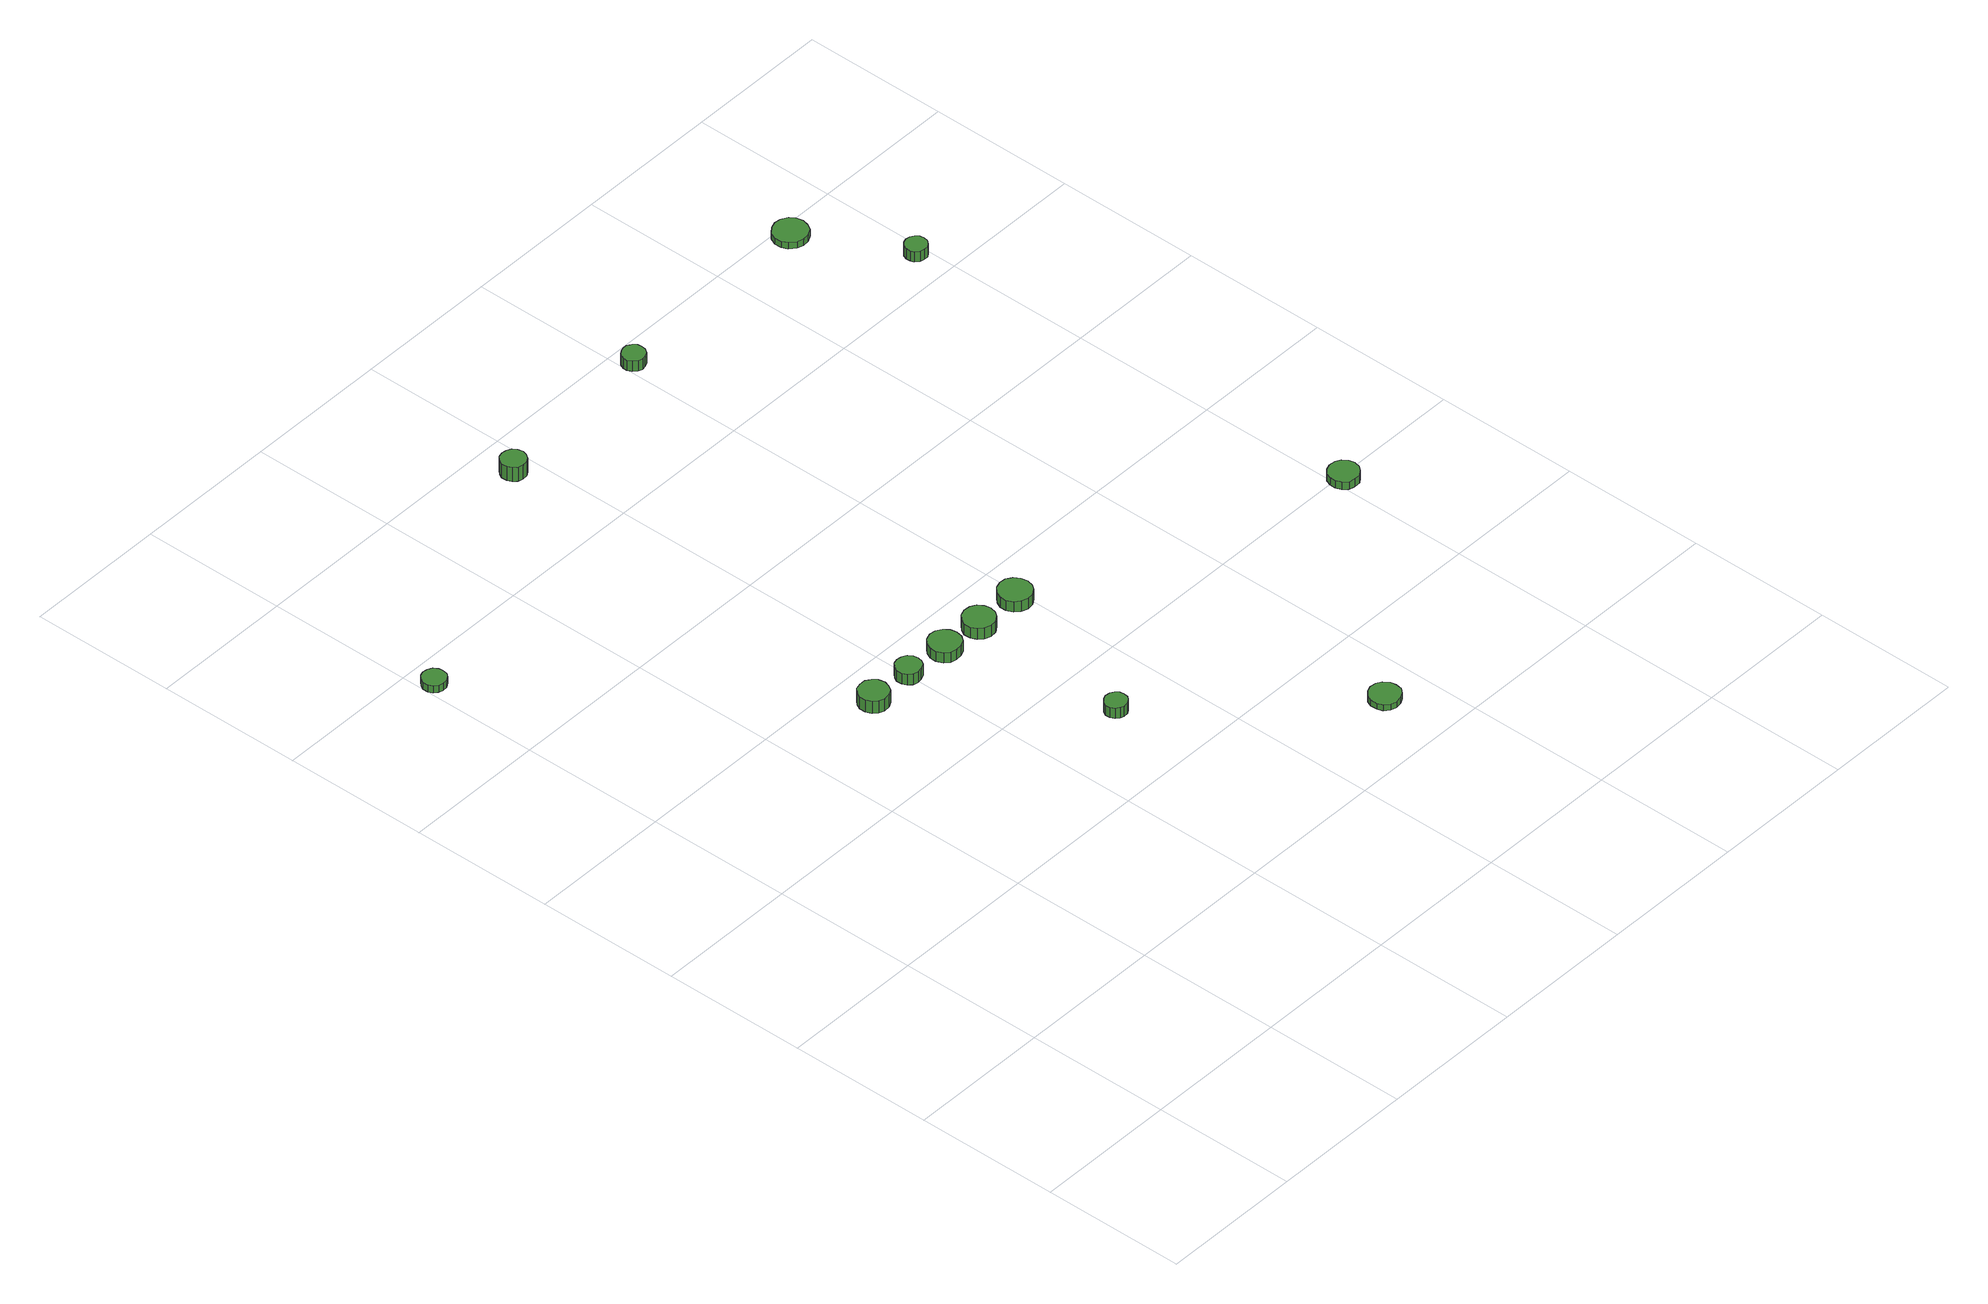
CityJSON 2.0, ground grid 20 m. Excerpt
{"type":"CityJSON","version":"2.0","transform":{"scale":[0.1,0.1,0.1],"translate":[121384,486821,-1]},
"CityObjects":{
"tree1":{"type":"SolitaryVegetationObject","attributes":{"function":"something"},"geometry":[{"type":"MultiSurface","lod":"1","boundaries":[[[0,1,2,3,4,5,6,7,8,9,10,11,12,13,14]],[[15,16,17,18,19,20,21,22,23,24,25,26,27,28,29]],[[0,29,28,1]],[[1,28,27,2]],[[2,27,26,3]],[[3,26,25,4]],[[4,25,24,5]],[[5,24,23,6]],[[6,23,22,7]],[[7,22,21,8]],[[8,21,20,9]],[[9,20,19,10]],[[10,19,18,11]],[[11,18,17,12]],[[12,17,16,13]],[[13,16,15,14]],[[14,15,29,0]]]}]},
"tree2":{"type":"SolitaryVegetationObject","attributes":{"function":"something"}},
"tree3":{"type":"SolitaryVegetationObject","attributes":{"function":"something"}},
"tree4":{"type":"SolitaryVegetationObject","attributes":{"function":"something"},"geometry":[{"type":"MultiSurface","lod":"1","boundaries":[[[30,31,32,33,34,35,36,37,38,39,40,41,42,43,44]],[[45,46,47,48,49,50,51,52,53,54,55,56,57,58,59]],[[30,59,58,31]],[[31,58,57,32]],[[32,57,56,33]],[[33,56,55,34]],[[34,55,54,35]],[[35,54,53,36]],[[36,53,52,37]],[[37,52,51,38]],[[38,51,50,39]],[[39,50,49,40]],[[40,49,48,41]],[[41,48,47,42]],[[42,47,46,43]],[[43,46,45,44]],[[44,45,59,30]]]}]},
"tree5":{"type":"SolitaryVegetationObject","attributes":{"function":"something"},"geometry":[{"type":"MultiSurface","lod":"1","boundaries":[[[60,61,62,63,64,65,66,67,68,69,70,71,72,73,74]],[[75,76,77,78,79,80,81,82,83,84,85,86,87,88,89]],[[60,89,88,61]],[[61,88,87,62]],[[62,87,86,63]],[[63,86,85,64]],[[64,85,84,65]],[[65,84,83,66]],[[66,83,82,67]],[[67,82,81,68]],[[68,81,80,69]],[[69,80,79,70]],[[70,79,78,71]],[[71,78,77,72]],[[72,77,76,73]],[[73,76,75,74]],[[74,75,89,60]]]}]},
"tree6":{"type":"SolitaryVegetationObject","attributes":{"function":"something"},"geometry":[{"type":"MultiSurface","lod":"1","boundaries":[[[90,91,92,93,94,95,96,97,98,99,100,101,102,103,104]],[[105,106,107,108,109,110,111,112,113,114,115,116,117,118,119]],[[90,119,118,91]],[[91,118,117,92]],[[92,117,116,93]],[[93,116,115,94]],[[94,115,114,95]],[[95,114,113,96]],[[96,113,112,97]],[[97,112,111,98]],[[98,111,110,99]],[[99,110,109,100]],[[100,109,108,101]],[[101,108,107,102]],[[102,107,106,103]],[[103,106,105,104]],[[104,105,119,90]]]}]},
"tree7":{"type":"SolitaryVegetationObject","attributes":{"function":"something"},"geometry":[{"type":"MultiSurface","lod":"1","boundaries":[[[120,121,122,123,124,125,126,127,128,129,130,131,132,133,134]],[[135,136,137,138,139,140,141,142,143,144,145,146,147,148,149]],[[120,149,148,121]],[[121,148,147,122]],[[122,147,146,123]],[[123,146,145,124]],[[124,145,144,125]],[[125,144,143,126]],[[126,143,142,127]],[[127,142,141,128]],[[128,141,140,129]],[[129,140,139,130]],[[130,139,138,131]],[[131,138,137,132]],[[132,137,136,133]],[[133,136,135,134]],[[134,135,149,120]]]}]},
"tree8":{"type":"SolitaryVegetationObject","attributes":{"function":"something"},"geometry":[{"type":"MultiSurface","lod":"1","boundaries":[[[150,151,152,153,154,155,156,157,158,159,160,161,162,163,164]],[[165,166,167,168,169,170,171,172,173,174,175,176,177,178,179]],[[150,179,178,151]],[[151,178,177,152]],[[152,177,176,153]],[[153,176,175,154]],[[154,175,174,155]],[[155,174,173,156]],[[156,173,172,157]],[[157,172,171,158]],[[158,171,170,159]],[[159,170,169,160]],[[160,169,168,161]],[[161,168,167,162]],[[162,167,166,163]],[[163,166,165,164]],[[164,165,179,150]]]}]},
"tree9":{"type":"SolitaryVegetationObject","attributes":{"function":"something"}},
"tree10":{"type":"SolitaryVegetationObject","attributes":{"function":"something"},"geometry":[{"type":"MultiSurface","lod":"1","boundaries":[[[180,181,182,183,184,185,186,187,188,189,190,191,192,193,194]],[[195,196,197,198,199,200,201,202,203,204,205,206,207,208,209]],[[180,209,208,181]],[[181,208,207,182]],[[182,207,206,183]],[[183,206,205,184]],[[184,205,204,185]],[[185,204,203,186]],[[186,203,202,187]],[[187,202,201,188]],[[188,201,200,189]],[[189,200,199,190]],[[190,199,198,191]],[[191,198,197,192]],[[192,197,196,193]],[[193,196,195,194]],[[194,195,209,180]]]}]},
"tree11":{"type":"SolitaryVegetationObject","attributes":{"function":"something"}},
"tree12":{"type":"SolitaryVegetationObject","attributes":{"function":"something"},"geometry":[{"type":"MultiSurface","lod":"1","boundaries":[[[210,211,212,213,214,215,216,217,218,219,220,221,222,223,224]],[[225,226,227,228,229,230,231,232,233,234,235,236,237,238,239]],[[210,239,238,211]],[[211,238,237,212]],[[212,237,236,213]],[[213,236,235,214]],[[214,235,234,215]],[[215,234,233,216]],[[216,233,232,217]],[[217,232,231,218]],[[218,231,230,219]],[[219,230,229,220]],[[220,229,228,221]],[[221,228,227,222]],[[222,227,226,223]],[[223,226,225,224]],[[224,225,239,210]]]}]},
"tree13":{"type":"SolitaryVegetationObject","attributes":{"function":"something"},"geometry":[{"type":"MultiSurface","lod":"1","boundaries":[[[240,241,242,243,244,245,246,247,248,249,250,251,252,253,254]],[[255,256,257,258,259,260,261,262,263,264,265,266,267,268,269]],[[240,269,268,241]],[[241,268,267,242]],[[242,267,266,243]],[[243,266,265,244]],[[244,265,264,245]],[[245,264,263,246]],[[246,263,262,247]],[[247,262,261,248]],[[248,261,260,249]],[[249,260,259,250]],[[250,259,258,251]],[[251,258,257,252]],[[252,257,256,253]],[[253,256,255,254]],[[254,255,269,240]]]}]},
"tree14":{"type":"SolitaryVegetationObject","attributes":{"function":"something"}},
"tree15":{"type":"SolitaryVegetationObject","attributes":{"function":"something"}},
"tree16":{"type":"SolitaryVegetationObject","attributes":{"function":"something"},"geometry":[{"type":"MultiSurface","lod":"1","boundaries":[[[270,271,272,273,274,275,276,277,278,279,280,281,282,283,284]],[[285,286,287,288,289,290,291,292,293,294,295,296,297,298,299]],[[270,299,298,271]],[[271,298,297,272]],[[272,297,296,273]],[[273,296,295,274]],[[274,295,294,275]],[[275,294,293,276]],[[276,293,292,277]],[[277,292,291,278]],[[278,291,290,279]],[[279,290,289,280]],[[280,289,288,281]],[[281,288,287,282]],[[282,287,286,283]],[[283,286,285,284]],[[284,285,299,270]]]}]},
"tree17":{"type":"SolitaryVegetationObject","attributes":{"function":"something"}},
"tree18":{"type":"SolitaryVegetationObject","attributes":{"function":"something"},"geometry":[{"type":"MultiSurface","lod":"1","boundaries":[[[300,301,302,303,304,305,306,307,308,309,310,311,312,313,314]],[[315,316,317,318,319,320,321,322,323,324,325,326,327,328,329]],[[300,329,328,301]],[[301,328,327,302]],[[302,327,326,303]],[[303,326,325,304]],[[304,325,324,305]],[[305,324,323,306]],[[306,323,322,307]],[[307,322,321,308]],[[308,321,320,309]],[[309,320,319,310]],[[310,319,318,311]],[[311,318,317,312]],[[312,317,316,313]],[[313,316,315,314]],[[314,315,329,300]]]}]},
"tree19":{"type":"SolitaryVegetationObject","attributes":{"function":"something"},"geometry":[{"type":"MultiSurface","lod":"1","boundaries":[[[330,331,332,333,334,335,336,337,338,339,340,341,342,343,344]],[[345,346,347,348,349,350,351,352,353,354,355,356,357,358,359]],[[330,359,358,331]],[[331,358,357,332]],[[332,357,356,333]],[[333,356,355,334]],[[334,355,354,335]],[[335,354,353,336]],[[336,353,352,337]],[[337,352,351,338]],[[338,351,350,339]],[[339,350,349,340]],[[340,349,348,341]],[[341,348,347,342]],[[342,347,346,343]],[[343,346,345,344]],[[344,345,359,330]]]}]},
"tree20":{"type":"SolitaryVegetationObject","attributes":{"function":"something"},"geometry":[{"type":"MultiSurface","lod":"1","boundaries":[[[360,361,362,363,364,365,366,367,368,369,370,371,372,373,374]],[[375,376,377,378,379,380,381,382,383,384,385,386,387,388,389]],[[360,389,388,361]],[[361,388,387,362]],[[362,387,386,363]],[[363,386,385,364]],[[364,385,384,365]],[[365,384,383,366]],[[366,383,382,367]],[[367,382,381,368]],[[368,381,380,369]],[[369,380,379,370]],[[370,379,378,371]],[[371,378,377,372]],[[372,377,376,373]],[[373,376,375,374]],[[374,375,389,360]]]}]}
},
"vertices":[
[33,1165,17],[32,1171,17],[28,1177,17],[22,1180,17],[15,1181,17],[9,1179,17],[4,1174,17],[1,1168,17],[1,1161,17],[4,1155,17],[9,1151,17],[15,1149,17],[22,1149,17],[28,1153,17],[32,1158,17],[32,1158,6],[28,1153,6],[22,1149,6],[15,1149,6],[9,1151,6],[4,1155,6],[1,1161,6],[1,1168,6],[4,1174,6],[9,1179,6],[15,1181,6],[22,1180,6],[28,1177,6],[32,1171,6],[33,1165,6],
[355,746,27],[353,755,27],[348,761,27],[341,766,27],[332,766,27],[324,764,27],[318,758,27],[315,751,27],[315,742,27],[318,734,27],[324,729,27],[332,726,27],[341,727,27],[348,731,27],[353,738,27],[353,738,8],[348,731,8],[341,727,8],[332,726,8],[324,729,8],[318,734,8],[315,742,8],[315,751,8],[318,758,8],[324,764,8],[332,766,8],[341,766,8],[348,761,8],[353,755,8],[355,746,8],
[416,747,25],[415,754,25],[411,760,25],[404,763,25],[397,764,25],[390,762,25],[385,757,25],[382,751,25],[382,743,25],[385,737,25],[390,732,25],[397,730,25],[404,731,25],[411,734,25],[415,740,25],[415,740,8],[411,734,8],[404,731,8],[397,730,8],[390,732,8],[385,737,8],[382,743,8],[382,751,8],[385,757,8],[390,762,8],[397,764,8],[404,763,8],[411,760,8],[415,754,8],[416,747,8],
[529,519,24],[528,525,24],[524,530,24],[519,533,24],[512,534,24],[507,532,24],[502,528,24],[499,522,24],[499,516,24],[502,510,24],[507,506,24],[512,504,24],[519,505,24],[524,508,24],[528,513,24],[528,513,8],[524,508,8],[519,505,8],[512,504,8],[507,506,8],[502,510,8],[499,516,8],[499,522,8],[502,528,8],[507,532,8],[512,534,8],[519,533,8],[524,530,8],[528,525,8],[529,519,8],
[482,743,25],[480,752,25],[475,759,25],[467,764,25],[458,765,25],[449,762,25],[443,756,25],[439,748,25],[439,739,25],[443,730,25],[449,724,25],[458,722,25],[467,723,25],[475,727,25],[480,734,25],[480,734,9],[475,727,9],[467,723,9],[458,722,9],[449,724,9],[443,730,9],[439,739,9],[439,748,9],[443,756,9],[449,762,9],[458,765,9],[467,764,9],[475,759,9],[480,752,9],[482,743,9],
[542,742,25],[540,750,25],[535,758,25],[527,762,25],[518,763,25],[509,760,25],[503,754,25],[499,746,25],[499,737,25],[503,729,25],[509,723,25],[518,720,25],[527,721,25],[535,726,25],[540,733,25],[540,733,8],[535,726,8],[527,721,8],[518,720,8],[509,723,8],[503,729,8],[499,737,8],[499,746,8],[503,754,8],[509,760,8],[518,763,8],[527,762,8],[535,758,8],[540,750,8],[542,742,8],
[388,1348,28],[386,1355,28],[382,1361,28],[376,1364,28],[369,1365,28],[362,1363,28],[357,1358,28],[354,1352,28],[354,1344,28],[357,1338,28],[362,1333,28],[369,1331,28],[376,1332,28],[382,1335,28],[386,1341,28],[386,1341,6],[382,1335,6],[376,1332,6],[369,1331,6],[362,1333,6],[357,1338,6],[354,1344,6],[354,1352,6],[357,1358,6],[362,1363,6],[369,1365,6],[376,1364,6],[382,1361,6],[386,1355,6],[388,1348,6],
[609,742,24],[607,751,24],[602,759,24],[594,764,24],[585,765,24],[576,762,24],[569,755,24],[565,747,24],[565,738,24],[569,729,24],[576,723,24],[585,720,24],[594,721,24],[602,726,24],[607,733,24],[607,733,8],[602,726,8],[594,721,8],[585,720,8],[576,723,8],[569,729,8],[565,738,8],[565,747,8],[569,755,8],[576,762,8],[585,765,8],[594,764,8],[602,759,8],[607,751,8],[609,742,8],
[762,292,16],[761,300,16],[755,308,16],[748,312,16],[739,313,16],[731,310,16],[724,304,16],[721,296,16],[721,287,16],[724,279,16],[731,273,16],[739,271,16],[748,272,16],[755,276,16],[761,283,16],[761,283,7],[755,276,7],[748,272,7],[739,271,7],[731,273,7],[724,279,7],[721,287,7],[721,296,7],[724,304,7],[731,310,7],[739,313,7],[748,312,7],[755,308,7],[761,300,7],[762,292,7],
[630,1371,23],[629,1377,23],[625,1382,23],[619,1386,23],[613,1386,23],[607,1384,23],[602,1380,23],[599,1374,23],[599,1368,23],[602,1362,23],[607,1357,23],[613,1355,23],[619,1356,23],[625,1359,23],[629,1365,23],[629,1365,7],[625,1359,7],[619,1356,7],[613,1355,7],[607,1357,7],[602,1362,7],[599,1368,7],[599,1374,7],[602,1380,7],[607,1384,7],[613,1386,7],[619,1386,7],[625,1382,7],[629,1377,7],[630,1371,7],
[1033,594,19],[1031,602,19],[1026,609,19],[1019,613,19],[1010,614,19],[1002,611,19],[996,606,19],[993,598,19],[993,590,19],[996,582,19],[1002,576,19],[1010,574,19],[1019,574,19],[1026,579,19],[1031,585,19],[1031,585,7],[1026,579,7],[1019,574,7],[1010,574,7],[1002,576,7],[996,582,7],[993,590,7],[993,598,7],[996,606,7],[1002,611,7],[1010,614,7],[1019,613,7],[1026,609,7],[1031,602,7],[1033,594,7],
[935,1382,17],[933,1392,17],[928,1399,17],[919,1404,17],[910,1405,17],[901,1402,17],[893,1396,17],[889,1387,17],[889,1377,17],[893,1369,17],[901,1362,17],[910,1359,17],[919,1360,17],[928,1365,17],[933,1373,17],[933,1373,7],[928,1365,7],[919,1360,7],[910,1359,7],[901,1362,7],[893,1369,7],[889,1377,7],[889,1387,7],[893,1396,7],[901,1402,7],[910,1405,7],[919,1404,7],[928,1399,7],[933,1392,7],[935,1382,7],
[1001,1248,23],[1000,1254,23],[996,1259,23],[991,1262,23],[985,1263,23],[979,1261,23],[974,1257,23],[972,1251,23],[972,1245,23],[974,1240,23],[979,1235,23],[985,1234,23],[991,1234,23],[996,1237,23],[1000,1242,23],[1000,1242,7],[996,1237,7],[991,1234,7],[985,1234,7],[979,1235,7],[974,1240,7],[972,1245,7],[972,1251,7],[974,1257,7],[979,1261,7],[985,1263,7],[991,1262,7],[996,1259,7],[1000,1254,7],[1001,1248,7]
]}
